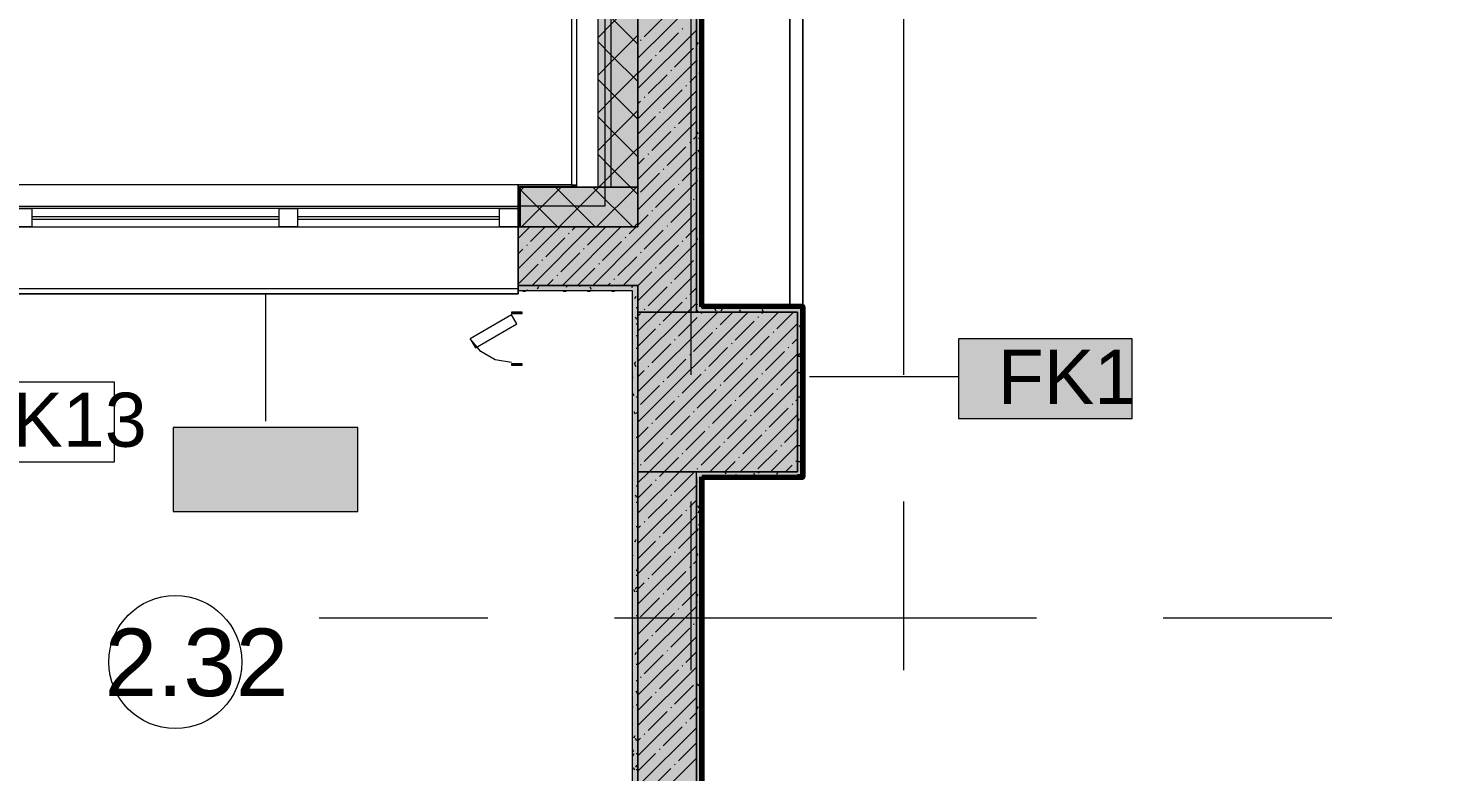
# Model space of a CAD drawing. Header units: millimetres. Extents: x -3817 to 677485, y -22715 to 103890.
# Drawn here: x 367150 to 372463, y 23491 to 26286 of the extents above; entities that cross this region are included whole.
import ezdxf

# ---------------------------------------------------------------- set-up
doc = ezdxf.new("R2010")
doc.units = ezdxf.units.MM
doc.layers.add('PDF _Геометрия', color=7, linetype='Continuous', true_color=0x1d1d1d)
doc.layers.add('PDF _Сплошная заливка', color=7, linetype='Continuous', true_color=0xffffff)
doc.layers.add('PDF _Текст', color=7, linetype='Continuous')
doc.styles.add('PDF GOST-Common', font='arial.ttf')

msp = doc.modelspace()

# ---------------------------------------------------------------- hatches: boundary and pattern name
at = {"layer": 'PDF _Сплошная заливка', "transparency": 33554559}
for points in [[(369442.9, 25219), (369662.9, 25219), (369662.9, 28419), (369442.9, 28419), (369442.9, 25299)], [(369662.9, 25219), (369682.9, 25219), (369682.9, 28399), (369662.9, 28399), (369662.9, 25599.6)], [(370042.9, 25219), (370062.9, 25219), (370062.9, 25239), (369682.9, 25239), (369682.9, 25219), (370011, 25219)], [(369442.9, 24619), (370042.9, 24619), (370042.9, 25219), (369442.9, 25219), (369442.9, 24665.2)], [(369683.9, 24599), (370042.9, 24599), (370042.9, 24619), (369662.9, 24619), (369662.9, 24599), (369682.9, 24599)]]:
    msp.add_hatch(color=256, dxfattribs=at).paths.add_polyline_path(points)
h = msp.add_hatch(color=256, dxfattribs=at)
h.paths.add_polyline_path([(369442.9, 25539), (369442.9, 25689), (369000.9, 25689), (369000.9, 25539), (369260.8, 25539)], flags=0)
h.paths.add_polyline_path([(367010.2, 25539), (367084.9, 25539), (367084.9, 25689), (366025.5, 25689), (366025.5, 25539), (366788.1, 25539)], flags=0)
h.paths.add_polyline_path([(365509.8, 25539), (365525.5, 25539), (365525.5, 25689), (365509.8, 25689), (365509.8, 25592.4)], flags=0)
h = msp.add_hatch(color=256, dxfattribs=at)
h.paths.add_polyline_path([(369260.8, 25319), (369442.9, 25319), (369442.9, 25539), (368992.9, 25539), (368992.9, 25319)], flags=0)
h.paths.add_polyline_path([(366042.9, 25319), (367092.9, 25319), (367092.9, 25539), (366025.5, 25539), (366025.5, 25319)], flags=0)
h = msp.add_hatch(color=256, dxfattribs=at)
h.paths.add_polyline_path([(369422.9, 25299), (369442.9, 25299), (369442.9, 25319), (368992.9, 25319), (368992.9, 25299), (369260.8, 25299)], flags=0)
h.paths.add_polyline_path([(367092.9, 25299), (367092.9, 25319), (366042.9, 25319), (366042.9, 25299), (367010.2, 25299)], flags=0)

# ---------------------------------------------------------------- linework, layer by layer
at = {"layer": 'PDF _Геометрия', "color": 253, "lineweight": 9, "true_color": 0xaaaaaa}
for points in [[(369642.9, 24983.7), (369642.9, 26817.1), (369642.9, 29317.1)], [(370442.9, 24983.7), (370442.9, 26817.1), (370442.9, 29317.1)], [(368992.9, 25609), (367092.9, 25609)], [(367162.9, 25579), (368092.9, 25579)], [(367162.9, 25569), (368092.9, 25569)], [(368162.9, 25579), (368922.9, 25579)], [(368162.9, 25569), (368922.9, 25569)], [(367092.9, 25539), (368992.9, 25539)], [(368967.9, 25029), (368906.3, 25039.9), (368852.2, 25071.1), (368812, 25119)], [(369642.9, 23872.4), (369642.9, 24507.4)], [(370442.9, 23872.4), (370442.9, 24507.4)], [(368243.8, 24069), (368878.8, 24069)], [(369355, 24069), (370942.5, 24069)], [(371418.8, 24069), (372053.8, 24069)]]:
    msp.add_lwpolyline(points, dxfattribs=at)
at = {"layer": 'PDF _Геометрия', "color": 9, "lineweight": 9, "true_color": 0xc0c0c0}
for points in [[(370063.9, 28819), (371689.9, 28819), (371689.9, 29019), (371689.9, 29269), (369192.9, 29269), (369192.9, 29249), (369192.9, 29019), (369192.9, 25697), (368992.9, 25697), (368992.9, 25539), (368992.9, 25319), (368992.9, 25539), (368992.9, 25697), (367092.9, 25697), (367092.9, 25539), (367092.9, 25697), (366025.5, 25697)], [(369442.9, 17139), (369442.9, 25299), (369442.9, 25219), (369662.9, 25219), (369662.9, 28419), (369442.9, 28419), (369442.9, 25539), (369442.9, 25689), (369442.9, 25697), (369442.9, 29019), (369527.7, 29019)], [(370042.9, 28819), (370042.9, 28419), (369662.9, 28419), (369662.9, 28399), (369662.9, 25219), (369682.9, 25219), (370042.9, 25219), (370042.9, 24619), (369662.9, 24619), (369442.9, 24619), (369442.9, 19219)], [(370013.9, 25240), (370013.9, 28398), (370013.9, 25240), (370063.9, 25240)], [(370063.9, 28400), (370063.9, 25240), (370063.9, 27468.4)], [(366042.9, 17119), (366042.9, 17139), (366062.9, 17139), (369422.9, 17139), (369422.9, 20739.4), (369422.9, 25299), (368992.9, 25299), (368992.9, 25319), (368992.9, 25299)], [(370042.9, 24599), (370062.9, 24599), (370062.9, 25219), (370062.9, 25239)], [(369682.9, 19240), (369682.9, 24598)]]:
    msp.add_lwpolyline(points, dxfattribs=at)
at = {"layer": 'PDF _Геометрия', "color": 7, "lineweight": 9}
for points in [[(369342.9, 25689), (369292.9, 25689), (369212.9, 25689), (369212.9, 25692), (369212.9, 25697), (369212.9, 29019), (369212.9, 29169), (369212.9, 29249), (371689.9, 29249)], [(371689.9, 29144), (369317.9, 29144), (369317.9, 25617.7), (368992.9, 25617.7)], [(368997.9, 25539), (369000.9, 25539), (369000.9, 25689), (369212.9, 25689), (369292.9, 25689), (369342.9, 25689), (369442.9, 25689), (369342.9, 25689), (369342.9, 25697), (369342.9, 29019), (369342.9, 29119), (371689.9, 29119)], [(369292.9, 25689), (369292.9, 25697), (369292.9, 29019), (369292.9, 29119), (369292.9, 29169), (371689.9, 29169)], [(369682.9, 25240), (369682.9, 28399)], [(369000.9, 25539), (369442.9, 25539), (369000.9, 25539), (368997.9, 25539), (368992.9, 25539), (368997.9, 25539), (368997.9, 25692), (369212.9, 25692)], [(369192.9, 25697), (369212.9, 25697)], [(367092.9, 25298), (367092.9, 25288), (367092.9, 25308), (368991.9, 25308), (368991.9, 25288), (368991.9, 25298)], [(368042.4, 25288), (368042.4, 24809.2)], [(370062.9, 25239), (369683.9, 25239)], [(370088, 24977.1), (370649.3, 24977.1)], [(369662.9, 24599), (369662.9, 19219), (369662.9, 24599), (369662.9, 24619)], [(369683.9, 24599), (370042.9, 24599)]]:
    msp.add_lwpolyline(points, dxfattribs=at)
at = {"layer": 'PDF _Геометрия', "color": 231, "lineweight": 70, "true_color": 0xff80c0}
for points in [[(369683.9, 25239), (369683.9, 28398), (370063.9, 28398), (370063.9, 28399), (370063.9, 28798), (371689.9, 28798), (371689.9, 28799)], [(369682.9, 24598), (370063.9, 24598), (370063.9, 24599), (370063.9, 25240), (370062.9, 25240), (369682.9, 25240)], [(370062.9, 25239), (370062.9, 24599), (370042.9, 24599)], [(369682.9, 24599), (369682.9, 19240)], [(370062.9, 13839), (372462.9, 13839), (372462.9, 13840), (370063.9, 13840), (370063.9, 14240), (370062.9, 14240), (369683.9, 14240), (369683.9, 18598), (370063.9, 18598), (370063.9, 18599), (370063.9, 19240), (370062.9, 19240), (369683.9, 19240), (369683.9, 24599)]]:
    msp.add_lwpolyline(points, dxfattribs=at)
at = {"layer": 'PDF _Геометрия', "color": 231, "lineweight": 9, "true_color": 0xff80c0}
for points in [[(370042.9, 28399), (369683.9, 28399), (369682.9, 28399), (369682.9, 25239), (369683.9, 25239)], [(369682.9, 25240), (369682.9, 25239), (369683.9, 25239), (370062.9, 25239)], [(369683.9, 24599), (369682.9, 24599)], [(370042.9, 24599), (369682.9, 24599), (369682.9, 24598)]]:
    msp.add_lwpolyline(points, dxfattribs=at)
at = {"layer": 'PDF _Геометрия', "lineweight": 9}
for points in [[(369292.9, 26251.3), (369342.9, 26301.3), (369442.9, 26401.3)], [(369442.9, 26227), (369342.9, 26327), (369292.9, 26377)], [(369442.9, 26173.3), (369662.9, 26393.3)], [(369466.9, 26254.3), (369538.1, 26325.5)], [(369292.9, 26109.9), (369342.9, 26159.9), (369442.9, 26259.9)], [(369442.9, 26059.2), (369662.9, 26279.2)], [(369523.9, 26197.2), (369595.2, 26268.5)], [(369609.4, 26282.8), (369611.8, 26285.1)], [(369442.9, 26085.6), (369342.9, 26185.6), (369292.9, 26235.6)], [(369452.6, 26240), (369455, 26242.4)], [(369580.9, 26140.2), (369652.2, 26211.5)], [(369442.9, 26116.2), (369495.4, 26168.7)], [(369442.9, 25945.2), (369662.9, 26165.2)], [(369509.6, 26183), (369512, 26185.4)], [(369292.9, 25968.5), (369342.9, 26018.5), (369442.9, 26118.5)], [(369442.9, 25944.2), (369342.9, 26044.2), (369292.9, 26094.2)], [(369481.1, 26040.4), (369552.4, 26111.7)], [(369566.7, 26126), (369569, 26128.3)], [(369637.9, 26083.2), (369662.9, 26108.1)], [(369442.9, 25831.1), (369662.9, 26051.1)], [(369538.1, 25983.4), (369609.4, 26054.7)], [(369623.7, 26068.9), (369626, 26071.3)], [(369442.9, 26002.2), (369452.6, 26011.9)], [(369466.9, 26026.2), (369469.2, 26028.5)], [(369595.2, 25926.4), (369662.9, 25994.1)], [(369292.9, 25827.1), (369342.9, 25877.1), (369442.9, 25977.1)], [(369442.9, 25802.8), (369342.9, 25902.8), (369292.9, 25952.8)], [(369442.9, 25888.1), (369509.6, 25954.9)], [(369442.9, 25717.1), (369662.9, 25937.1)], [(369523.9, 25969.1), (369526.3, 25971.5)], [(369495.4, 25826.6), (369566.7, 25897.9)], [(369580.9, 25912.1), (369583.3, 25914.5)], [(369652.2, 25869.3), (369662.9, 25880)], [(369146.2, 25539), (369296.2, 25689), (369342.9, 25735.6), (369442.9, 25835.6)], [(369442.9, 25603), (369662.9, 25823)], [(369552.4, 25769.6), (369623.7, 25840.8)], [(369637.9, 25855.1), (369640.3, 25857.5)], [(369442.9, 25661.4), (369415.2, 25689), (369342.9, 25761.4), (369292.9, 25811.4)], [(369442.9, 25774.1), (369466.9, 25798.1)], [(369481.1, 25812.3), (369483.5, 25814.7)], [(369452.6, 25669.8), (369523.9, 25741)], [(369538.1, 25755.3), (369540.5, 25757.7)], [(369609.4, 25712.5), (369662.9, 25766)], [(369000.9, 25676.5), (369013.4, 25689)], [(369141, 25539), (369000.9, 25679.1)], [(369004.8, 25539), (369154.8, 25689)], [(369282.4, 25539), (369132.4, 25689)], [(369272.9, 25319), (369442.9, 25489), (369662.9, 25709)], [(369423.8, 25539), (369273.8, 25689)], [(369287.7, 25539), (369437.7, 25689), (369442.9, 25694.2)], [(369509.6, 25612.7), (369580.9, 25684)], [(369595.2, 25698.3), (369597.5, 25700.6)], [(369566.7, 25555.7), (369637.9, 25627)], [(369652.2, 25641.2), (369654.6, 25643.6)], [(369387, 25319), (369442.9, 25374.9), (369662.9, 25594.9)], [(369442.9, 25546), (369481.1, 25584.2)], [(369495.4, 25598.5), (369497.7, 25600.8)], [(368992.9, 25495.2), (369036.7, 25539)], [(368992.9, 25381.1), (369150.8, 25539)], [(369039.2, 25484.4), (369093.7, 25539)], [(369044.8, 25319), (369264.8, 25539)], [(369158.9, 25319), (369378.9, 25539)], [(369181.7, 25512.9), (369184.1, 25515.3)], [(369196, 25527.2), (369207.8, 25539)], [(369253, 25470.2), (369321.8, 25539)], [(369409.8, 25512.9), (369435.9, 25539)], [(369429.1, 25539), (369442.9, 25552.8)], [(369466.9, 25455.9), (369538.1, 25527.2)], [(369552.4, 25541.5), (369554.8, 25543.8)], [(369623.7, 25498.7), (369662.9, 25537.9)], [(368992.9, 25438.1), (369010.7, 25455.9)], [(369024.9, 25470.2), (369027.3, 25472.5)], [(369096.2, 25427.4), (369167.5, 25498.7)], [(369238.8, 25455.9), (369241.1, 25458.3)], [(369310, 25413.2), (369381.3, 25484.4)], [(369395.6, 25498.7), (369397.9, 25501.1)], [(369442.9, 25260.9), (369662.9, 25480.9)], [(369523.9, 25398.9), (369595.2, 25470.2)], [(369609.4, 25484.4), (369611.8, 25486.8)], [(368996.4, 25327.6), (369067.7, 25398.9)], [(369081.9, 25413.2), (369084.3, 25415.5)], [(369153.2, 25370.4), (369224.5, 25441.7)], [(369295.8, 25398.9), (369298.2, 25401.3)], [(369367.1, 25356.1), (369438.3, 25427.4)], [(369452.6, 25441.7), (369455, 25444)], [(369580.9, 25341.9), (369652.2, 25413.2)], [(369139, 25356.1), (369141.3, 25358.5)], [(369215.9, 25319), (369281.5, 25384.6)], [(369352.8, 25341.9), (369355.2, 25344.2)], [(369442.9, 25317.9), (369495.4, 25370.4)], [(369442.9, 25146.8), (369515.1, 25219), (369662.9, 25366.8)], [(369509.6, 25384.6), (369512, 25387)], [(369101.8, 25319), (369124.7, 25341.9)], [(369329.9, 25319), (369338.6, 25327.6)], [(369481.1, 25242.1), (369552.4, 25313.4)], [(369566.7, 25327.6), (369569, 25330)], [(369637.9, 25284.8), (369662.9, 25309.8)], [(369442.9, 25032.8), (369629.1, 25219), (369662.9, 25252.8)], [(369538.1, 25185.1), (369572.1, 25219), (369609.4, 25256.3)], [(369623.7, 25270.6), (369626, 25273)], [(369442.9, 24918.7), (369743.2, 25219)], [(369442.9, 24804.7), (369857.2, 25219)], [(369442.9, 24690.6), (369971.3, 25219)], [(369442.9, 25203.9), (369452.6, 25213.6)], [(369466.9, 25227.8), (369469.2, 25230.2)], [(369595.2, 25128), (369666.4, 25199.3)], [(369680.7, 25213.6), (369683.1, 25215.9)], [(369752, 25170.8), (369800.2, 25219)], [(369809, 25113.8), (369880.3, 25185.1)], [(369894.5, 25199.3), (369896.9, 25201.7)], [(369908.8, 25213.6), (369914.2, 25219)], [(369965.8, 25156.5), (370028.3, 25219)], [(369442.9, 24576.6), (369485.3, 24619), (370042.9, 25176.6)], [(369442.9, 25089.8), (369509.6, 25156.5)], [(369523.9, 25170.8), (369526.3, 25173.2)], [(369652.2, 25071), (369723.5, 25142.3)], [(369737.7, 25156.5), (369740.1, 25158.9)], [(369951.6, 25142.3), (369953.9, 25144.7)], [(369495.4, 25028.2), (369566.7, 25099.5)], [(369580.9, 25113.8), (369583.3, 25116.1)], [(369709.2, 25014), (369780.5, 25085.3)], [(369794.7, 25099.5), (369797.1, 25101.9)], [(369866, 25056.7), (369937.3, 25128)], [(370008.6, 25085.3), (370011, 25087.6)], [(370022.8, 25099.5), (370042.9, 25119.6)], [(369442.9, 24462.5), (369599.4, 24619), (370042.9, 25062.5)], [(369552.4, 24971.2), (369623.7, 25042.5)], [(369637.9, 25056.7), (369640.3, 25059.1)], [(369766.2, 24957), (369837.5, 25028.2)], [(369851.8, 25042.5), (369854.1, 25044.9)], [(369923.1, 24999.7), (369994.3, 25071)], [(369442.9, 24975.8), (369466.9, 24999.7)], [(369481.1, 25014), (369483.5, 25016.3)], [(369609.4, 24914.2), (369680.7, 24985.5)], [(369695, 24999.7), (369697.3, 25002.1)], [(369908.8, 24985.5), (369911.2, 24987.8)], [(369980.1, 24942.7), (370042.9, 25005.5)], [(369452.6, 24871.4), (369523.9, 24942.7)], [(369538.1, 24957), (369540.5, 24959.3)], [(369666.4, 24857.2), (369737.7, 24928.4)], [(369713.4, 24619), (370042.9, 24948.5)], [(369752, 24942.7), (369754.4, 24945.1)], [(369823.3, 24899.9), (369894.5, 24971.2)], [(369965.8, 24928.4), (369968.2, 24930.8)], [(369509.6, 24814.4), (369580.9, 24885.7)], [(369595.2, 24899.9), (369597.5, 24902.3)], [(369723.5, 24800.1), (369794.7, 24871.4)], [(369809, 24885.7), (369811.4, 24888)], [(369880.3, 24842.9), (369951.6, 24914.2)], [(370022.8, 24871.4), (370025.2, 24873.8)], [(370037.1, 24885.7), (370042.9, 24891.5)], [(369566.7, 24757.4), (369637.9, 24828.6)], [(369652.2, 24842.9), (369654.6, 24845.3)], [(369780.5, 24743.1), (369851.8, 24814.4)], [(369827.5, 24619), (370042.9, 24834.4)], [(369866, 24828.6), (369868.4, 24831)], [(369937.3, 24785.9), (370008.6, 24857.2)], [(369442.9, 24747.7), (369481.1, 24785.9)], [(369495.4, 24800.1), (369497.7, 24802.5)], [(369623.7, 24700.3), (369695, 24771.6)], [(369709.2, 24785.9), (369711.6, 24788.2)], [(369923.1, 24771.6), (369925.4, 24774)], [(369994.3, 24728.9), (370042.9, 24777.4)], [(369466.9, 24657.6), (369538.1, 24728.9)], [(369552.4, 24743.1), (369554.8, 24745.5)], [(369680.7, 24643.3), (369752, 24714.6)], [(369766.2, 24728.9), (369768.6, 24731.2)], [(369837.5, 24686.1), (369908.8, 24757.4)], [(369941.5, 24619), (370042.9, 24720.4)], [(369980.1, 24714.6), (369982.5, 24717)], [(369523.9, 24600.5), (369542.3, 24619), (369595.2, 24671.8)], [(369609.4, 24686.1), (369611.8, 24688.5)], [(369770.4, 24619), (369809, 24657.6)], [(369823.3, 24671.8), (369825.6, 24674.2)], [(369894.5, 24629.1), (369965.8, 24700.3)], [(370037.1, 24657.6), (370039.5, 24659.9)], [(369452.6, 24643.3), (369455, 24645.7)], [(369580.9, 24543.5), (369652.2, 24614.8)], [(369666.4, 24629.1), (369668.8, 24631.4)], [(369998.5, 24619), (370022.8, 24643.3)], [(369442.9, 24519.6), (369495.4, 24572)], [(369442.9, 24348.5), (369662.9, 24568.5)], [(369509.6, 24586.3), (369512, 24588.7)], [(369481.1, 24443.7), (369552.4, 24515)], [(369566.7, 24529.3), (369569, 24531.6)], [(369637.9, 24486.5), (369662.9, 24511.5)], [(369442.9, 24234.4), (369662.9, 24454.4)], [(369538.1, 24386.7), (369609.4, 24458)], [(369623.7, 24472.2), (369626, 24474.6)], [(369442.9, 24405.5), (369452.6, 24415.2)], [(369466.9, 24429.5), (369469.2, 24431.8)], [(369595.2, 24329.7), (369662.9, 24397.4)], [(369442.9, 24291.5), (369509.6, 24358.2)], [(369442.9, 24120.4), (369662.9, 24340.4)], [(369523.9, 24372.4), (369526.3, 24374.8)], [(369495.4, 24229.9), (369566.7, 24301.2)], [(369580.9, 24315.4), (369583.3, 24317.8)], [(369652.2, 24272.7), (369662.9, 24283.4)], [(369552.4, 24172.9), (369623.7, 24244.1)], [(369637.9, 24258.4), (369640.3, 24260.8)], [(369442.9, 24006.3), (369662.9, 24226.3)], [(369442.9, 24177.4), (369466.9, 24201.4)], [(369481.1, 24215.6), (369483.5, 24218)], [(369452.6, 24073.1), (369523.9, 24144.4)], [(369538.1, 24158.6), (369540.5, 24161)], [(369609.4, 24115.8), (369662.9, 24169.3)], [(369442.9, 23892.3), (369662.9, 24112.3)], [(369509.6, 24016), (369580.9, 24087.3)], [(369595.2, 24101.6), (369597.5, 24104)], [(369566.7, 23959), (369637.9, 24030.3)], [(369652.2, 24044.6), (369654.6, 24046.9)], [(369442.9, 23778.2), (369662.9, 23998.2)], [(369442.9, 23949.3), (369481.1, 23987.5)], [(369495.4, 24001.8), (369497.7, 24004.2)], [(369466.9, 23859.2), (369538.1, 23930.5)], [(369552.4, 23944.8), (369554.8, 23947.1)], [(369623.7, 23902), (369662.9, 23941.2)], [(369442.9, 23664.2), (369662.9, 23884.2)], [(369523.9, 23802.2), (369595.2, 23873.5)], [(369609.4, 23887.7), (369611.8, 23890.1)], [(369452.6, 23845), (369455, 23847.3)], [(369580.9, 23745.2), (369652.2, 23816.5)], [(369442.9, 23721.2), (369495.4, 23773.7)], [(369442.9, 23550.1), (369662.9, 23770.1)], [(369509.6, 23787.9), (369512, 23790.3)], [(369481.1, 23645.4), (369552.4, 23716.7)], [(369566.7, 23730.9), (369569, 23733.3)], [(369637.9, 23688.2), (369662.9, 23713.1)], [(369442.9, 23436.1), (369662.9, 23656.1)], [(369538.1, 23588.4), (369609.4, 23659.6)], [(369623.7, 23673.9), (369626, 23676.3)], [(369442.9, 23607.2), (369452.6, 23616.9)], [(369466.9, 23631.1), (369469.2, 23633.5)], [(369595.2, 23531.3), (369662.9, 23599.1)], [(369442.9, 23493.1), (369509.6, 23559.8)], [(369442.9, 23322), (369662.9, 23542)], [(369523.9, 23574.1), (369526.3, 23576.5)], [(369495.4, 23431.5), (369566.7, 23502.8)], [(369580.9, 23517.1), (369583.3, 23519.5)]]:
    msp.add_lwpolyline(points, dxfattribs=at)
at = {"layer": 'PDF _Геометрия', "color": 253, "lineweight": 9, "true_color": 0x9b9b9b}
for points in [[(369669.9, 26233.3), (369664.9, 26224.6)], [(369680.6, 26242), (369682.9, 26242)], [(369665.8, 26165.3), (369662.9, 26160.2)], [(369680.6, 26150.6), (369682.9, 26150.6)], [(369677, 26123.6), (369672, 26114.9)], [(369682.9, 26110.5), (369679.8, 26115.8)], [(369681.9, 25929.4), (369676.8, 25938.1)], [(369680.6, 25967.7), (369682.9, 25967.7)], [(369664.7, 25919.5), (369662.9, 25916.3)], [(369670.7, 25887.7), (369665.7, 25896.4)], [(369675.9, 25877.9), (369670.9, 25869.2)], [(369680.6, 25906.8), (369682.9, 25906.8)], [(369674.8, 25819.7), (369669.8, 25828.4)], [(369682.9, 25829.1), (369682, 25827.5)], [(369680.6, 25815.3), (369682.9, 25815.3)], [(369667.7, 25710), (369662.9, 25718.4)], [(369678.9, 25751.7), (369673.9, 25760.4)], [(369680.6, 25632.4), (369682.9, 25632.4)], [(369680.6, 25571.5), (369682.9, 25571.5)], [(369664.7, 25532.3), (369662.9, 25535.5)], [(369666.6, 25496.1), (369662.9, 25489.6)], [(369680.6, 25480), (369682.9, 25480)], [(369682.9, 25439.9), (369679, 25446.6)], [(369010, 25297.2), (369020.1, 25297.2)], [(369026.8, 25302.3), (369024.9, 25299)], [(369068.5, 25313.5), (369063.5, 25304.8)], [(369106.9, 25319), (369105.1, 25316)], [(369162.4, 25297.2), (369172.5, 25297.2)], [(369177.2, 25319), (369173.1, 25311.9)], [(369227.2, 25314.9), (369224.8, 25319)], [(369253.9, 25297.2), (369263.9, 25297.2)], [(369268.8, 25303.7), (369263.8, 25312.4)], [(369272.6, 25301.3), (369271.3, 25299)], [(369345.3, 25297.2), (369355.3, 25297.2)], [(369423.6, 25319), (369418.9, 25310.8)], [(369680.6, 25297.2), (369682.9, 25297.2)], [(369435, 25277.8), (369430, 25269.1)], [(369665.5, 25250.4), (369662.9, 25245.8)], [(369975.7, 25239), (369974.3, 25236.5)], [(370010.1, 25239), (370010.1, 25239)], [(369439.4, 25191.1), (369434.4, 25199.8)], [(369436.7, 25236.2), (369442.9, 25236.2)], [(369669.7, 25219), (369664.9, 25227.3)], [(369680.6, 25236.2), (369682.9, 25236.2), (369690.6, 25236.2)], [(369718.3, 25219.9), (369717.8, 25219)], [(369737.9, 25222.6), (369732.9, 25231.4)], [(369760, 25231), (369754.9, 25222.3)], [(369772, 25236.2), (369782.1, 25236.2)], [(369775.2, 25219), (369774.5, 25220.2)], [(369828, 25227), (369823.4, 25219)], [(369915.6, 25219.7), (369910.6, 25228.4)], [(369954.9, 25236.2), (369964.9, 25236.2)], [(370046.3, 25236.2), (370056.4, 25236.2)], [(369436.7, 25175.2), (369442.9, 25175.2)], [(369442.9, 25124.1), (369438.5, 25131.7)], [(370043.3, 25173.1), (370042.9, 25172.4)], [(370055.8, 25159.8), (370050.8, 25168.5)], [(369436.7, 25083.8), (369442.9, 25083.8)], [(369433.9, 25032.1), (369428.9, 25023.4)], [(369442.9, 25063.1), (369442.6, 25063.7)], [(370050.3, 25063.4), (370045.3, 25054.7)], [(370046.3, 25053.3), (370056.4, 25053.3)], [(369425.3, 24971.7), (369422.9, 24975.9)], [(369436.4, 25013.4), (369431.4, 25022.1)], [(369442.9, 24986.6), (369440.1, 24981.8)], [(370046.3, 24992.4), (370056.4, 24992.4)], [(369429.4, 24903.7), (369424.3, 24912.4)], [(369436.7, 24900.9), (369442.9, 24900.9)], [(370046.3, 24900.9), (370056.4, 24900.9)], [(369433.4, 24835.7), (369428.4, 24844.4)], [(369436.7, 24840), (369442.9, 24840)], [(370049.2, 24817.7), (370044.2, 24808.9)], [(370060.4, 24776), (370055.4, 24767.3)], [(370062.9, 24781.7), (370060, 24786.7)], [(369436.7, 24748.5), (369442.9, 24748.5)], [(370046.3, 24718), (370056.4, 24718)], [(370046.3, 24657.1), (370056.4, 24657.1)], [(370062.9, 24658.4), (370062.4, 24657.6)], [(369424.7, 24650.3), (369422.9, 24647.2)], [(369749.6, 24603.5), (369747, 24599)], [(369774.7, 24610.3), (369769.7, 24619)], [(369816.3, 24599.2), (369811.3, 24607.9)], [(369884.4, 24603.3), (369879.3, 24612)], [(369899.3, 24619), (369895.9, 24613)], [(369922, 24599), (369921, 24600.8)], [(369969, 24617.6), (369963.9, 24608.9)], [(370062.1, 24600.3), (370057, 24609)], [(369436.7, 24565.6), (369442.9, 24565.6)], [(369442.9, 24559.9), (369442, 24558.3)], [(369666.3, 24581.2), (369662.9, 24575.2)], [(369680.6, 24565.6), (369682.9, 24565.6)], [(369817.6, 24599.4), (369817.4, 24599)], [(369438.6, 24521.9), (369433.6, 24530.6)], [(369436.7, 24504.7), (369442.9, 24504.7)], [(369682.9, 24525.5), (369679.3, 24531.7)], [(369673.2, 24481.4), (369668.2, 24490.1)], [(369673.4, 24471.5), (369668.4, 24462.8)], [(369680.6, 24474.2), (369682.9, 24474.2)], [(369423.6, 24404.6), (369422.9, 24403.4)], [(369436.7, 24413.2), (369442.9, 24413.2)], [(369442.9, 24392.6), (369441.8, 24394.5)], [(369669.3, 24403.5), (369664.3, 24394.8)], [(369677.3, 24413.3), (369672.2, 24422)], [(369434.8, 24362.9), (369429.7, 24354.2)], [(369680.5, 24361.8), (369675.5, 24353.1)], [(369681.4, 24345.3), (369676.3, 24354)], [(369424.5, 24302.6), (369422.9, 24305.3)], [(369670.2, 24303.7), (369665.2, 24312.4)], [(369680.6, 24291.3), (369682.9, 24291.3)], [(369436.7, 24230.4), (369442.9, 24230.4)], [(369441.8, 24253.3), (369436.8, 24244.6)], [(369680.6, 24230.4), (369682.9, 24230.4)], [(369432.6, 24166.5), (369427.6, 24175.2)], [(369437.7, 24185.2), (369432.7, 24176.5)], [(369663.1, 24194), (369662.9, 24194.4)], [(369436.7, 24169.4), (369442.9, 24169.4)], [(369667.2, 24126), (369662.9, 24133.4)], [(369668.2, 24157.7), (369663.2, 24149)], [(369680.6, 24138.9), (369682.9, 24138.9)], [(369436.7, 24078), (369442.9, 24078)], [(369679.4, 24116.1), (369674.4, 24107.4)], [(369682.9, 24037.8), (369681.5, 24040.2)], [(369436.6, 23939.5), (369431.6, 23930.8)], [(369680.6, 23956), (369682.9, 23956)], [(369436.7, 23895.1), (369442.9, 23895.1)], [(369442.9, 23889.4), (369442.8, 23889.2)], [(369680.6, 23895.1), (369682.9, 23895.1)], [(369436.7, 23834.1), (369442.9, 23834.1)], [(369663.1, 23844), (369662.9, 23843.7)], [(369672.4, 23812.2), (369667.4, 23820.9)], [(369680.6, 23803.6), (369682.9, 23803.6)], [(369441.9, 23784.7), (369436.9, 23793.4)], [(369424.4, 23735.4), (369422.9, 23732.8)], [(369436.7, 23742.7), (369442.9, 23742.7)], [(369442.9, 23722), (369441, 23725.4)], [(369670.1, 23734.3), (369665.1, 23725.6)], [(369680.6, 23676.1), (369675.5, 23684.8)], [(369431.5, 23625.7), (369426.4, 23617)], [(369438.9, 23607), (369433.9, 23615.7)], [(369680.6, 23620.8), (369682.9, 23620.8)], [(369427.8, 23565.4), (369422.9, 23573.8)], [(369427.4, 23557.7), (369422.9, 23549.9)], [(369436.7, 23559.8), (369442.9, 23559.8)], [(369680.6, 23559.8), (369682.9, 23559.8)], [(369431.8, 23497.3), (369426.8, 23506)], [(369438.5, 23516.1), (369433.5, 23507.4)], [(369436.7, 23498.8), (369442.9, 23498.8)]]:
    msp.add_lwpolyline(points, dxfattribs=at)
at = {"layer": 'PDF _Геометрия', "color": 116, "lineweight": 13, "true_color": 0x008040}
msp.add_lwpolyline([(367092.9, 25617.7), (368992.9, 25617.7)], dxfattribs=at)
at = {"layer": 'PDF _Геометрия', "color": 253, "lineweight": 13, "true_color": 0xaaaaaa}
for points in [[(367092.9, 25539), (367092.9, 25609), (367162.9, 25609), (367162.9, 25539)], [(368092.9, 25539), (368092.9, 25609), (368162.9, 25609), (368162.9, 25539)], [(368922.9, 25539), (368922.9, 25609), (368992.9, 25609), (368992.9, 25539)], [(368812, 25119), (368832, 25084.4), (368987.9, 25174.4), (368967.9, 25209)], [(369007.9, 25214), (369007.9, 25219), (368967.9, 25219), (368967.9, 25214)], [(369007.9, 25024), (368967.9, 25024), (368967.9, 25019), (369007.9, 25019)]]:
    msp.add_lwpolyline(points, close=True, dxfattribs=at)
at = {"layer": 'PDF _Геометрия', "color": 7, "lineweight": 9}
for points in [[(369442.9, 25319), (368992.9, 25319), (369442.9, 25319), (369442.9, 25299)], [(368991.9, 25288), (367092.9, 25288)], [(370042.9, 25219), (369442.9, 25219), (369442.9, 24619), (370042.9, 24619)], [(371302.4, 25119), (370649.3, 25119), (370649.3, 24819), (371302.4, 24819)], [(367474.6, 24955.5), (366821.5, 24955.5), (366821.5, 24655.5), (367474.6, 24655.5)], [(368389.4, 24784.7), (367695.4, 24784.7), (367695.4, 24469.4), (368389.4, 24469.4)], [(368389.4, 24784.7), (367695.4, 24784.7), (367695.4, 24469.4), (368389.4, 24469.4)]]:
    msp.add_lwpolyline(points, close=True, dxfattribs=at)
msp.add_circle((367702.9, 23903.1), 250, dxfattribs=at)
msp.add_circle((367702.9, 23903.1), 250, dxfattribs=at)
at = {"layer": 'PDF _Сплошная заливка', "lineweight": 35, "transparency": 33554559}
for points in [[(369342.9, 25689), (369342.9, 29119), (369292.9, 25689), (369292.9, 29119)], [(369442.9, 25689), (369442.9, 29019), (369342.9, 25689), (369342.9, 29019)], [(369442.9, 17139), (369442.9, 25299), (369422.9, 17139), (369422.9, 25299)], [(369007.9, 25214), (369007.9, 25219), (368967.9, 25214), (368967.9, 25219)], [(370062.9, 24599), (370062.9, 25219), (370042.9, 24599), (370042.9, 25219)], [(369007.9, 25019), (369007.9, 25024), (368967.9, 25019), (368967.9, 25024)], [(369662.9, 19219), (369662.9, 24619), (369442.9, 19219), (369442.9, 24619)], [(369682.9, 19219), (369682.9, 24599), (369662.9, 19219), (369662.9, 24599)]]:
    msp.add_solid(points, dxfattribs=at)
at = {"layer": 'PDF _Сплошная заливка', "color": 254, "lineweight": 35, "true_color": 0xffb9dc, "transparency": 33554559}
for points in [[(369682.9, 25239), (369683.9, 25239), (369682.9, 25599.6)], [(370063.9, 24598), (370062.9, 24599), (370011, 24598)]]:
    msp.add_solid(points, dxfattribs=at)
at = {"layer": 'PDF _Сплошная заливка', "lineweight": 9, "transparency": 33554559}
for points in [[(371302.4, 25119), (370649.3, 25119), (371302.4, 24819), (370649.3, 24819)], [(368389.4, 24784.7), (367695.4, 24784.7), (368389.4, 24469.4), (367695.4, 24469.4)]]:
    msp.add_solid(points, dxfattribs=at)

# ---------------------------------------------------------------- texts
at = {"layer": 'PDF _Текст', "insert": (370796.4, 24975.6), "char_height": 203.2, "attachment_point": 4, "style": 'PDF GOST-Common'}
msp.add_mtext('FK1', dxfattribs=at)
at = {"layer": 'PDF _Текст', "color": 250, "true_color": 0x3c3c3c, "attachment_point": 4, "style": 'PDF GOST-Common'}
for s, insert, char_height in [('FK13', (366917, 24812.8), 203.2), ('2.32', (367437.2, 23900.3), 254)]:
    msp.add_mtext(s, dxfattribs=dict(at, insert=insert, char_height=char_height))

doc.saveas('drawing.dxf')
